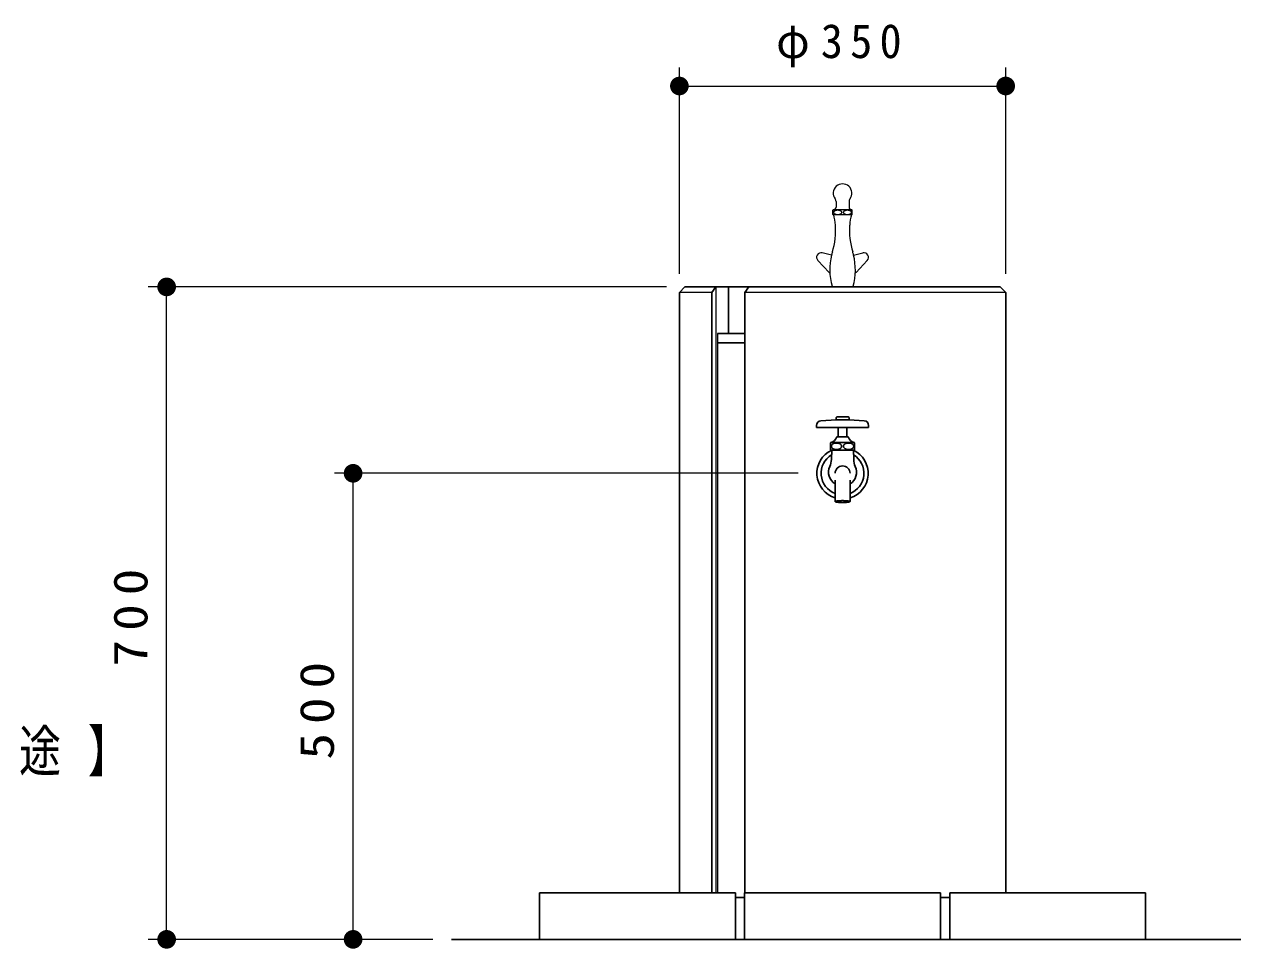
# Model space of a CAD drawing. Units: millimetres on the paper, scale 1:20. Extents: x -365 to 4, y -26 to 257.
# Drawn here: x -231.9 to -166.7, y 102.7 to 152.3 of the extents above; entities that cross this region are included whole.
import ezdxf

# ---------------------------------------------------------------- set-up
doc = ezdxf.new("R2010")
doc.units = ezdxf.units.MM
doc.layers.add('LY_1', color=7, linetype='Continuous', lineweight=13)
doc.styles.add('ＭＳ ゴシック', font='')
doc.styles.get('ＭＳ ゴシック').set_extended_font_data('MS Gothic')

# ---------------------------------------------------------------- blocks, each defined once
blk = doc.blocks.new('filled_dot')
at = {"color": 0, "linetype": 'Continuous', "lineweight": -2, "const_width": 1.25}
blk.add_lwpolyline([(-0.625, 0, 1), (0.625, 0, 1)], format="xyb", close=True, dxfattribs=at)

msp = doc.modelspace()

# ---------------------------------------------------------------- linework, layer by layer
at = {"layer": 'LY_1'}
for p, q in [((-196.779, 138.939), (-196.779, 150.015)), ((-179.279, 138.939), (-179.279, 150.015)), ((-196.779, 149.015), (-179.279, 149.015)), ((-188.529, 142.365), (-188.549, 142.348)), ((-188.549, 142.125), (-188.549, 142.349)), ((-187.529, 142.365), (-188.529, 142.365)), ((-188.379, 142.815), (-188.379, 142.515)), ((-187.679, 142.815), (-187.679, 142.515)), ((-187.509, 142.349), (-187.529, 142.365)), ((-187.509, 142.125), (-187.509, 142.349)), ((-188.549, 142.125), (-188.529, 142.109)), ((-187.529, 142.109), (-188.529, 142.109)), ((-187.529, 142.109), (-187.509, 142.125)), ((-188.751, 139.017), (-189.354, 139.653)), ((-188.62, 139.949), (-189.114, 140.068)), ((-187.438, 139.949), (-186.944, 140.068)), ((-187.307, 139.018), (-186.704, 139.653)), ((-197.479, 138.239), (-225.279, 138.239)), ((-224.279, 103.239), (-224.279, 138.239)), ((-195.037, 137.939), (-196.779, 137.939)), ((-194.822, 138.239), (-194.822, 105.739)), ((-179.279, 137.939), (-193.269, 137.939)), ((-194.743, 135.739), (-194.743, 105.739)), ((-190.404, 128.239), (-215.279, 128.239)), ((-214.279, 103.239), (-214.279, 128.239)), ((-210.001, 103.239), (-225.279, 103.239))]:
    msp.add_line(p, q, dxfattribs=at)
at = {"layer": 'LY_1', "lineweight": 25}
for p, q in [((-196.479, 138.239), (-196.779, 137.939)), ((-196.779, 137.939), (-196.779, 105.739)), ((-196.479, 138.239), (-179.579, 138.239)), ((-194.822, 138.239), (-195.037, 137.939)), ((-195.036, 137.939), (-195.036, 105.739)), ((-194.142, 138.239), (-194.142, 135.739)), ((-193.054, 138.239), (-193.269, 137.939)), ((-193.269, 137.939), (-193.269, 105.739)), ((-179.279, 137.939), (-179.579, 138.24)), ((-179.279, 137.939), (-179.279, 105.739)), ((-194.743, 135.739), (-193.269, 135.739)), ((-194.743, 135.239), (-193.269, 135.239)), ((-188.329, 131.265), (-188.379, 131.236)), ((-188.379, 131.236), (-188.379, 131.114)), ((-188.329, 131.264), (-187.729, 131.264)), ((-187.729, 131.264), (-187.679, 131.236)), ((-187.679, 131.236), (-187.679, 131.114)), ((-189.429, 130.807), (-189.429, 130.689)), ((-189.429, 130.689), (-186.629, 130.689)), ((-188.379, 131.114), (-189.197, 131.056)), ((-188.379, 131.114), (-187.679, 131.114)), ((-188.266, 130.689), (-188.266, 130.189)), ((-187.791, 130.689), (-187.791, 130.189)), ((-187.679, 131.114), (-186.861, 131.056)), ((-186.629, 130.807), (-186.629, 130.689)), ((-188.654, 129.889), (-188.679, 129.864)), ((-188.679, 129.864), (-188.679, 129.514)), ((-188.654, 129.889), (-187.404, 129.889)), ((-188.329, 130.189), (-187.729, 130.189)), ((-187.379, 129.864), (-187.404, 129.89)), ((-187.379, 129.864), (-187.379, 129.514)), ((-188.679, 129.514), (-188.654, 129.489)), ((-188.654, 129.489), (-187.404, 129.489)), ((-188.627, 128.982), (-188.609, 129.489)), ((-187.431, 128.982), (-187.449, 129.489)), ((-187.404, 129.489), (-187.379, 129.514)), ((-188.429, 127.876), (-188.429, 126.723)), ((-187.629, 127.876), (-187.629, 126.723)), ((-204.279, 105.739), (-204.279, 103.239)), ((-204.279, 105.739), (-193.779, 105.739)), ((-193.779, 105.739), (-193.779, 103.239)), ((-193.279, 105.739), (-182.779, 105.739)), ((-193.279, 105.739), (-193.279, 103.239)), ((-182.779, 105.739), (-182.779, 103.239)), ((-182.279, 105.739), (-171.779, 105.739)), ((-182.279, 105.739), (-182.279, 103.239)), ((-171.779, 105.739), (-171.779, 103.239)), ((-193.779, 105.489), (-193.279, 105.489)), ((-182.779, 105.489), (-182.279, 105.489)), ((-209.001, 103.239), (-166.676, 103.239))]:
    msp.add_line(p, q, dxfattribs=at)
at = {"layer": 'LY_1'}
for points in [[(-188.069, 142.237), (-188.07, 142.246), (-188.072, 142.256), (-188.076, 142.266), (-188.082, 142.275), (-188.09, 142.284), (-188.098, 142.293), (-188.109, 142.301), (-188.12, 142.309), (-188.133, 142.316), (-188.148, 142.322), (-188.163, 142.328), (-188.179, 142.334), (-188.196, 142.338), (-188.214, 142.342), (-188.232, 142.345), (-188.251, 142.347), (-188.27, 142.348), (-188.289, 142.349), (-188.308, 142.348), (-188.327, 142.347), (-188.346, 142.345), (-188.364, 142.342), (-188.382, 142.338), (-188.399, 142.334), (-188.415, 142.328), (-188.43, 142.322), (-188.445, 142.316), (-188.457, 142.309), (-188.469, 142.301), (-188.479, 142.293), (-188.488, 142.284), (-188.496, 142.275), (-188.501, 142.266), (-188.506, 142.256), (-188.508, 142.246), (-188.509, 142.237), (-188.508, 142.227), (-188.506, 142.217), (-188.501, 142.208), (-188.496, 142.198), (-188.488, 142.189), (-188.479, 142.181), (-188.469, 142.172), (-188.457, 142.165), (-188.445, 142.157), (-188.43, 142.151), (-188.415, 142.145), (-188.399, 142.14), (-188.382, 142.135), (-188.364, 142.131), (-188.346, 142.129), (-188.327, 142.126), (-188.308, 142.125), (-188.289, 142.125), (-188.27, 142.125), (-188.251, 142.126), (-188.232, 142.129), (-188.214, 142.131), (-188.196, 142.135), (-188.179, 142.14), (-188.163, 142.145), (-188.148, 142.151), (-188.133, 142.157), (-188.12, 142.165), (-188.109, 142.172), (-188.098, 142.181), (-188.09, 142.189), (-188.082, 142.198), (-188.076, 142.208), (-188.072, 142.217), (-188.07, 142.227)], [(-187.989, 142.237), (-187.988, 142.227), (-187.986, 142.217), (-187.981, 142.208), (-187.976, 142.198), (-187.968, 142.189), (-187.959, 142.181), (-187.949, 142.172), (-187.937, 142.165), (-187.924, 142.157), (-187.91, 142.151), (-187.895, 142.145), (-187.879, 142.14), (-187.862, 142.135), (-187.844, 142.131), (-187.826, 142.128), (-187.807, 142.126), (-187.788, 142.125), (-187.769, 142.125), (-187.75, 142.125), (-187.731, 142.126), (-187.712, 142.128), (-187.694, 142.131), (-187.676, 142.135), (-187.659, 142.14), (-187.643, 142.145), (-187.628, 142.151), (-187.613, 142.157), (-187.6, 142.165), (-187.589, 142.172), (-187.578, 142.181), (-187.57, 142.189), (-187.562, 142.198), (-187.556, 142.208), (-187.552, 142.217), (-187.55, 142.227), (-187.549, 142.237), (-187.55, 142.246), (-187.552, 142.256), (-187.556, 142.266), (-187.562, 142.275), (-187.57, 142.284), (-187.578, 142.293), (-187.589, 142.301), (-187.6, 142.309), (-187.613, 142.316), (-187.628, 142.322), (-187.643, 142.328), (-187.659, 142.334), (-187.676, 142.338), (-187.694, 142.342), (-187.712, 142.345), (-187.731, 142.347), (-187.75, 142.348), (-187.769, 142.349), (-187.788, 142.348), (-187.807, 142.347), (-187.826, 142.345), (-187.844, 142.342), (-187.862, 142.338), (-187.879, 142.334), (-187.895, 142.328), (-187.91, 142.322), (-187.924, 142.316), (-187.937, 142.309), (-187.949, 142.301), (-187.959, 142.293), (-187.968, 142.284), (-187.976, 142.275), (-187.981, 142.266), (-187.986, 142.256), (-187.988, 142.246)]]:
    msp.add_lwpolyline(points, close=True, dxfattribs=at)
at = {"layer": 'LY_1', "lineweight": 25}
for points in [[(-188.079, 129.689), (-188.08, 129.705), (-188.083, 129.72), (-188.088, 129.735), (-188.096, 129.749), (-188.105, 129.763), (-188.116, 129.777), (-188.129, 129.79), (-188.143, 129.802), (-188.16, 129.813), (-188.177, 129.824), (-188.196, 129.833), (-188.216, 129.841), (-188.238, 129.848), (-188.26, 129.854), (-188.283, 129.858), (-188.306, 129.862), (-188.33, 129.864), (-188.354, 129.864), (-188.378, 129.864), (-188.402, 129.862), (-188.425, 129.858), (-188.448, 129.854), (-188.47, 129.848), (-188.491, 129.841), (-188.512, 129.833), (-188.531, 129.824), (-188.548, 129.813), (-188.565, 129.802), (-188.579, 129.79), (-188.592, 129.777), (-188.603, 129.763), (-188.612, 129.749), (-188.62, 129.735), (-188.625, 129.72), (-188.628, 129.705), (-188.629, 129.689), (-188.628, 129.674), (-188.625, 129.659), (-188.62, 129.644), (-188.612, 129.63), (-188.603, 129.615), (-188.592, 129.602), (-188.579, 129.589), (-188.565, 129.577), (-188.548, 129.566), (-188.531, 129.555), (-188.512, 129.546), (-188.491, 129.538), (-188.47, 129.531), (-188.448, 129.525), (-188.425, 129.52), (-188.402, 129.517), (-188.378, 129.515), (-188.354, 129.514), (-188.33, 129.515), (-188.306, 129.517), (-188.283, 129.52), (-188.26, 129.525), (-188.238, 129.531), (-188.216, 129.538), (-188.196, 129.546), (-188.177, 129.555), (-188.16, 129.566), (-188.143, 129.577), (-188.129, 129.589), (-188.116, 129.602), (-188.105, 129.615), (-188.096, 129.63), (-188.088, 129.644), (-188.083, 129.659), (-188.08, 129.674)], [(-187.979, 129.689), (-187.978, 129.674), (-187.975, 129.659), (-187.97, 129.644), (-187.962, 129.63), (-187.953, 129.615), (-187.942, 129.602), (-187.929, 129.589), (-187.915, 129.577), (-187.898, 129.566), (-187.881, 129.555), (-187.862, 129.546), (-187.841, 129.538), (-187.82, 129.531), (-187.798, 129.525), (-187.775, 129.52), (-187.752, 129.517), (-187.728, 129.515), (-187.704, 129.514), (-187.68, 129.515), (-187.656, 129.517), (-187.633, 129.52), (-187.61, 129.525), (-187.588, 129.531), (-187.566, 129.538), (-187.546, 129.546), (-187.527, 129.555), (-187.51, 129.566), (-187.493, 129.577), (-187.479, 129.589), (-187.466, 129.602), (-187.455, 129.615), (-187.446, 129.63), (-187.438, 129.644), (-187.433, 129.659), (-187.43, 129.674), (-187.429, 129.689), (-187.43, 129.705), (-187.433, 129.72), (-187.438, 129.735), (-187.446, 129.749), (-187.455, 129.763), (-187.466, 129.777), (-187.479, 129.79), (-187.493, 129.802), (-187.51, 129.813), (-187.527, 129.824), (-187.546, 129.833), (-187.566, 129.841), (-187.588, 129.848), (-187.61, 129.854), (-187.633, 129.858), (-187.656, 129.862), (-187.68, 129.864), (-187.704, 129.864), (-187.728, 129.864), (-187.752, 129.862), (-187.775, 129.858), (-187.798, 129.854), (-187.82, 129.848), (-187.841, 129.841), (-187.862, 129.833), (-187.881, 129.824), (-187.898, 129.813), (-187.915, 129.802), (-187.929, 129.79), (-187.942, 129.777), (-187.953, 129.763), (-187.962, 129.749), (-187.97, 129.735), (-187.975, 129.72), (-187.978, 129.705)], [(-187.629, 126.723), (-187.63, 126.727), (-187.635, 126.731), (-187.643, 126.736), (-187.653, 126.74), (-187.666, 126.744), (-187.683, 126.747), (-187.701, 126.751), (-187.723, 126.754), (-187.746, 126.757), (-187.772, 126.76), (-187.8, 126.763), (-187.829, 126.765), (-187.86, 126.767), (-187.892, 126.769), (-187.925, 126.77), (-187.959, 126.771), (-187.994, 126.772), (-188.029, 126.772), (-188.064, 126.772), (-188.098, 126.771), (-188.132, 126.77), (-188.166, 126.769), (-188.198, 126.767), (-188.229, 126.765), (-188.258, 126.763), (-188.286, 126.76), (-188.312, 126.757), (-188.335, 126.754), (-188.357, 126.751), (-188.375, 126.747), (-188.391, 126.744), (-188.405, 126.74), (-188.415, 126.736), (-188.423, 126.731), (-188.427, 126.727), (-188.429, 126.723), (-188.427, 126.719), (-188.423, 126.715), (-188.415, 126.71), (-188.405, 126.706), (-188.391, 126.702), (-188.375, 126.699), (-188.357, 126.695), (-188.335, 126.692), (-188.312, 126.689), (-188.286, 126.686), (-188.258, 126.683), (-188.229, 126.681), (-188.198, 126.679), (-188.166, 126.677), (-188.132, 126.676), (-188.098, 126.675), (-188.064, 126.674), (-188.029, 126.674), (-187.994, 126.674), (-187.959, 126.675), (-187.925, 126.676), (-187.892, 126.677), (-187.86, 126.679), (-187.829, 126.681), (-187.8, 126.683), (-187.772, 126.686), (-187.746, 126.689), (-187.723, 126.692), (-187.701, 126.695), (-187.683, 126.699), (-187.666, 126.702), (-187.653, 126.706), (-187.643, 126.71), (-187.635, 126.715), (-187.63, 126.719)]]:
    msp.add_lwpolyline(points, close=True, dxfattribs=at)
at = {"layer": 'LY_1'}
for centre, radius, start, end in [((-188.029, 143.265), 0.5, 323.12967, 216.87029), ((-188.629, 142.815), 0.25, 0, 36.87007), ((-187.429, 142.815), 0.25, 143.12995, 179.99996), ((-188.529, 142.515), 0.15, 270.00002, 0), ((-187.529, 142.515), 0.15, 179.99998, 270.00002), ((-191.266, 141.359), 2.862, 4.00427, 15.18906), ((-184.791, 141.359), 2.862, 164.81094, 175.99573), ((-192.401, 141.279), 4, 343.04214, 4.00427), ((-183.657, 141.279), 4, 175.99573, 196.95786), ((-189.172, 139.825), 0.25, 76.49996, 223.49999), ((-185.466, 139.165), 3.25, 166.02745, 195.94241), ((-185.466, 139.165), 3.25, 163.04214, 166.02745), ((-190.591, 139.165), 3.25, 13.97255, 16.95786), ((-190.591, 139.165), 3.25, 344.05757, 13.97131), ((-186.885, 139.825), 0.25, 316.49998, 103.50002), ((-189.476, 138.329), 1, 40.05072, 43.50003), ((-186.582, 138.329), 1, 136.50003, 139.95042), ((-191.716, 137.379), 3.25, 15.34606, 15.9424), ((-184.341, 137.379), 3.25, 164.05757, 164.65394)]:
    msp.add_arc(centre, radius, start, end, dxfattribs=at)
at = {"layer": 'LY_1', "lineweight": 25}
for centre, radius, start, end in [((-189.179, 130.807), 0.25, 94.08553, 179.99996), ((-186.879, 130.807), 0.25, 0, 85.91444), ((-188.808, 130.383), 0.517, 287.37864, 338.04013), ((-187.25, 130.383), 0.517, 201.95985, 252.62134), ((-188.029, 128.239), 1.375, 114.9611, 253.08689), ((-188.029, 128.239), 1.15, 120.82766, 249.64585), ((-188.029, 128.239), 1.375, 286.91167, 65.04602), ((-188.029, 128.239), 1.15, 290.35411, 59.17679), ((-188.029, 128.302), 0.75, 155.88485, 237.76946), ((-189.626, 129.017), 1, 335.88558, 357.99971), ((-188.029, 128.239), 0.4, 0, 179.99999), ((-188.029, 128.302), 0.75, 302.23051, 24.12144), ((-186.432, 129.017), 1, 182.00024, 204.12145)]:
    msp.add_arc(centre, radius, start, end, dxfattribs=at)

# ---------------------------------------------------------------- block references
at = {"layer": 'LY_1', "xscale": 0.4, "yscale": 0.4}
msp.add_blockref('filled_dot', (-196.779, 149.015), dxfattribs=at)
for p, rotation in [((-179.279, 149.015), 180), ((-224.279, 138.239), 270), ((-214.279, 128.239), 270), ((-224.279, 103.239), 90), ((-214.279, 103.239), 90)]:
    msp.add_blockref('filled_dot', p, dxfattribs=dict(at, rotation=rotation))

# ---------------------------------------------------------------- texts
at = {"layer": 'LY_1', "style": 'ＭＳ ゴシック'}
for s, insert, char_height, attachment_point in [('\\T1.33;\\W0.95;φ350', (-188.029, 150.015), 1.833, 8), ('\\T1.64;\\W0.75;２１０×１００×６０【別途】', (-276.447, 113.22), 2.199, 4)]:
    msp.add_mtext(s, dxfattribs=dict(at, insert=insert, char_height=char_height, attachment_point=attachment_point))
at = {"layer": 'LY_1', "char_height": 1.833, "attachment_point": 8, "rotation": 90, "style": 'ＭＳ ゴシック'}
for s, insert in [('\\T1.33;\\W1.15;700', (-225.279, 120.739)), ('\\T1.33;\\W1.15;500', (-215.279, 115.739))]:
    msp.add_mtext(s, dxfattribs=dict(at, insert=insert))

doc.saveas('drawing.dxf')
